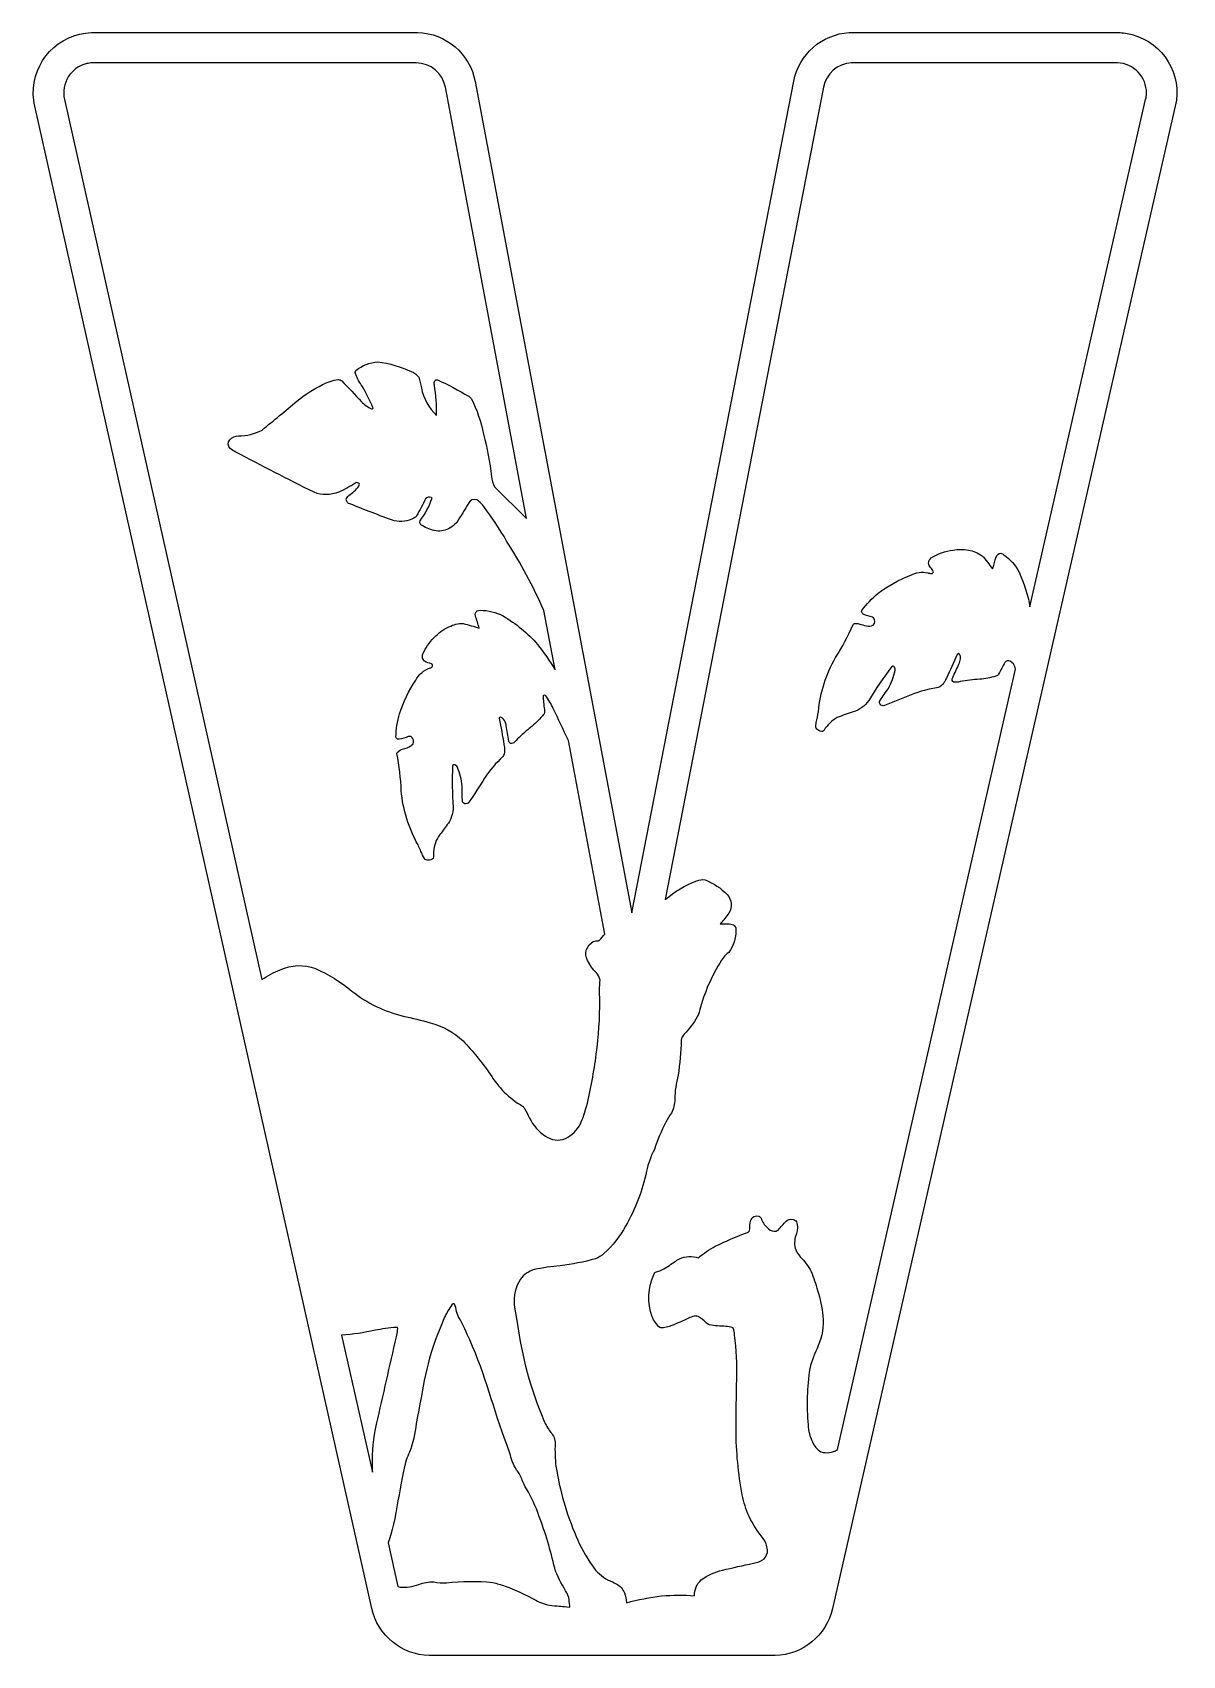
# Model space of a CAD drawing. Extents: x 0 to 1631, y -1 to 1036.
# Drawn here: x 355 to 717, y 525 to 1036 of the extents above; entities that cross this region are included whole.
import ezdxf

# ---------------------------------------------------------------- set-up
doc = ezdxf.new("R2010")
doc.units = 0
doc.header["$MEASUREMENT"] = 0
doc.layers.add('Layer 1', color=7, linetype='Continuous', lineweight=0)

msp = doc.modelspace()

# ---------------------------------------------------------------- linework, layer by layer
at = {"layer": 'Layer 1', "color": 1, "lineweight": 25, "true_color": 0xff0000}
for points, knots in [([(611.89, 1035.59), (603.25, 1035.07), (596.05, 1028.77), (594.41, 1020.26), (594.41, 1020.26), (543.52, 758.91), (543.52, 758.91), (543.52, 758.91), (494.33, 1020.17), (494.33, 1020.17), (492.68, 1028.93), (485.15, 1035.36), (476.24, 1035.61), (476.24, 1035.61), (373.76, 1035.61), (373.76, 1035.61), (363.36, 1035.21), (355.22, 1026.53), (355.48, 1016.13), (355.51, 1014.91), (355.66, 1013.68), (355.93, 1012.48), (355.93, 1012.48), (461.81, 540.16), (461.81, 540.16), (463.77, 531.69), (471.2, 525.61), (479.89, 525.38), (479.89, 525.38), (588.58, 525.38), (588.58, 525.38), (597.26, 525.6), (604.68, 531.68), (606.61, 540.14), (606.61, 540.14), (714.32, 1012.44), (714.32, 1012.44), (716.59, 1022.37), (710.6, 1032.31), (700.76, 1034.96), (699.35, 1035.31), (697.91, 1035.53), (696.45, 1035.61), (696.45, 1035.61), (612.37, 1035.61), (612.37, 1035.61), (612.37, 1035.61), (611.89, 1035.59), (611.89, 1035.59)], [0, 0, 0, 0, 1, 1, 1, 2, 2, 2, 3, 3, 3, 4, 4, 4, 5, 5, 5, 6, 6, 6, 7, 7, 7, 8, 8, 8, 9, 9, 9, 10, 10, 10, 11, 11, 11, 12, 12, 12, 13, 13, 13, 14, 14, 14, 15, 15, 15, 16, 16, 16, 16]), ([(475.81, 1026.07), (480.3, 1026.02), (484.13, 1022.8), (484.95, 1018.38), (484.95, 1018.38), (510.46, 882.86), (510.46, 882.86), (510.46, 882.86), (500.43, 892.75), (500.43, 892.75), (499.87, 893.75), (499.52, 894.87), (499.41, 896.01), (498.94, 900.52), (498.11, 904.97), (496.94, 909.35), (496.19, 913.2), (494.91, 916.94), (493.13, 920.44), (492.93, 920.77), (492.65, 921.05), (492.32, 921.25), (489.13, 923.14), (485.84, 924.86), (482.47, 926.4), (482.15, 926.51), (481.8, 926.36), (481.63, 926.06), (481.44, 925.66), (481.39, 925.2), (481.5, 924.77), (482.05, 921.61), (482.29, 918.4), (482.2, 915.2), (479.75, 917.54), (478.08, 920.58), (477.42, 923.91), (477.22, 925.02), (476.96, 926.13), (476.65, 927.22), (476.01, 928), (475.19, 928.62), (474.26, 929.01), (470.94, 930.59), (467.38, 931.61), (463.72, 932.03), (461.21, 931.9), (458.81, 930.97), (456.87, 929.37), (456.63, 928.98), (456.6, 928.5), (456.78, 928.08), (457.33, 926.78), (458.02, 925.55), (458.84, 924.41), (460.11, 922.25), (461.24, 920.01), (462.22, 917.72), (462.28, 917.61), (462.27, 917.47), (462.2, 917.38), (462.06, 917.27), (461.89, 917.26), (461.72, 917.31), (460.54, 917.83), (459.49, 918.6), (458.62, 919.55), (456.58, 921.76), (454.51, 923.94), (452.4, 926.08), (452.11, 926.34), (451.73, 926.48), (451.34, 926.47), (449.58, 926.27), (447.88, 925.74), (446.33, 924.9), (443.46, 923.5), (440.77, 921.77), (438.32, 919.73), (434.7, 916.66), (431.04, 913.63), (427.35, 910.64), (425.09, 909.39), (422.55, 908.77), (419.98, 908.85), (418.92, 908.77), (417.93, 908.32), (417.19, 907.58), (416.54, 906.76), (416.59, 905.59), (417.3, 904.84), (417.86, 904.4), (418.47, 904.02), (419.11, 903.72), (427.25, 899.39), (435.45, 895.17), (443.7, 891.05), (446.2, 890.08), (448.97, 890.11), (451.45, 891.14), (453.33, 891.95), (455.14, 892.92), (456.85, 894.04), (457.2, 894.17), (457.6, 894.08), (457.87, 893.81), (457.87, 893.81), (457.94, 893.61), (457.94, 893.61), (457.94, 893.4), (457.89, 893.18), (457.78, 893), (456.9, 891.84), (455.84, 890.85), (454.63, 890.05), (454.15, 889.75), (453.85, 889.23), (453.83, 888.67), (453.93, 888.05), (454.39, 887.56), (454.99, 887.42), (459.59, 885.55), (464.22, 883.79), (468.89, 882.11), (470.99, 881.59), (473.21, 881.88), (475.1, 882.93), (475.4, 883.14), (475.68, 883.38), (475.92, 883.66), (476.94, 885.4), (477.88, 887.19), (478.73, 889.03), (479.14, 889.55), (479.85, 889.73), (480.45, 889.46), (480.6, 889.43), (480.72, 889.33), (480.77, 889.19), (479.88, 886.66), (478.61, 884.28), (477.01, 882.14), (476.81, 881.54), (477.08, 880.88), (477.64, 880.59), (479.03, 879.8), (480.53, 879.23), (482.09, 878.92), (483.6, 878.72), (485.13, 879.05), (486.42, 879.85), (487.17, 880.29), (487.85, 880.85), (488.44, 881.5), (489.79, 883.54), (491.07, 885.62), (492.29, 887.74), (492.72, 888.64), (493.76, 889.07), (494.7, 888.73), (495.01, 888.63), (495.28, 888.45), (495.51, 888.21), (496.07, 887.7), (496.58, 887.14), (497.05, 886.56), (499.64, 883.08), (502.04, 879.46), (504.22, 875.72), (508.67, 868.74), (512.58, 861.43), (515.92, 853.86), (515.92, 853.86), (519.44, 835.22), (519.44, 835.22), (517.8, 838.01), (515.96, 840.68), (513.95, 843.22), (510.83, 846.77), (507.18, 849.8), (503.11, 852.2), (500.88, 853.37), (498.39, 853.97), (495.88, 853.97), (495.58, 853.93), (495.28, 853.88), (494.99, 853.81), (494.46, 853.47), (494.2, 852.81), (494.38, 852.2), (494.82, 850.95), (495.23, 849.69), (495.6, 848.41), (495.6, 848.41), (495.58, 848.3), (495.58, 848.3), (493.94, 848.89), (492.28, 849.39), (490.59, 849.82), (489.03, 849.84), (487.49, 849.48), (486.1, 848.78), (484.32, 847.98), (482.72, 846.82), (481.41, 845.38), (479.9, 843.84), (478.68, 842.04), (477.82, 840.07), (477.57, 839.3), (477.81, 838.45), (478.44, 837.94), (479.13, 837.61), (479.85, 837.35), (480.59, 837.14), (480.7, 837.08), (480.8, 837.01), (480.89, 836.92), (480.95, 836.82), (480.97, 836.7), (480.95, 836.58), (480.95, 836.58), (480.93, 836.42), (480.93, 836.42), (480.79, 836.11), (480.5, 835.89), (480.16, 835.83), (478.22, 835.19), (476.6, 833.81), (475.65, 832), (473.51, 828.71), (471.8, 825.17), (470.57, 821.45), (469.83, 819.06), (469.45, 816.56), (469.43, 814.06), (469.43, 814.06), (469.55, 813.83), (469.55, 813.83), (469.73, 813.53), (470.08, 813.36), (470.43, 813.42), (471.42, 813.59), (472.39, 813.87), (473.31, 814.26), (473.75, 814.4), (474.23, 814.26), (474.51, 813.9), (475.05, 813.41), (475.17, 812.61), (474.79, 812), (474.13, 811.19), (473.2, 810.67), (472.18, 810.52), (471.28, 810.33), (470.45, 809.89), (469.8, 809.25), (469.8, 809.25), (469.73, 809.05), (469.73, 809.05), (469.73, 809.05), (469.71, 808.89), (469.71, 808.89), (470.48, 805.05), (470.95, 801.15), (471.11, 797.23), (471.63, 791.25), (473.43, 785.44), (476.37, 780.2), (476.89, 779.14), (477.37, 778.05), (477.82, 776.96), (477.82, 776.96), (478.39, 775.89), (478.39, 775.89), (478.7, 775.55), (479.13, 775.36), (479.59, 775.37), (480.16, 775.34), (480.71, 775.56), (481.11, 775.96), (481.24, 776.65), (481.29, 777.35), (481.25, 778.05), (481.33, 780.02), (482.04, 781.91), (483.27, 783.44), (484.12, 784.66), (485, 785.86), (485.92, 787.03), (486.91, 788.53), (487.41, 790.29), (487.37, 792.08), (487.09, 796.39), (487.04, 800.7), (487.21, 805.01), (487.21, 805.01), (487.35, 805.26), (487.35, 805.26), (487.35, 805.26), (487.53, 805.37), (487.53, 805.37), (488.07, 805.43), (488.57, 805.11), (488.75, 804.6), (489.52, 802.72), (490.03, 800.75), (490.27, 798.73), (490.27, 797.21), (490.27, 795.69), (490.3, 794.17), (490.27, 793.69), (490.6, 793.26), (491.07, 793.15), (491.55, 793.04), (492.05, 793.21), (492.34, 793.6), (494.08, 796.08), (495.73, 798.63), (497.28, 801.22), (498.93, 803.65), (500.83, 805.89), (502.95, 807.91), (503.37, 808.45), (503.59, 809.12), (503.56, 809.8), (503.56, 810.47), (503.5, 811.15), (503.38, 811.81), (502.92, 814.52), (502.43, 817.22), (501.88, 819.91), (501.89, 819.99), (501.89, 820.08), (501.91, 820.16), (501.91, 820.16), (501.98, 820.25), (501.98, 820.25), (502.15, 820.36), (502.36, 820.38), (502.54, 820.3), (503.1, 820.03), (503.52, 819.53), (503.7, 818.93), (503.88, 818.54), (504.01, 818.13), (504.08, 817.71), (504.39, 816.09), (504.67, 814.46), (504.92, 812.83), (504.92, 812.83), (505.04, 812.54), (505.04, 812.54), (505.16, 812.38), (505.3, 812.24), (505.45, 812.11), (505.91, 812.04), (506.37, 812.2), (506.69, 812.54), (507.34, 813.2), (507.99, 813.85), (508.64, 814.49), (509.78, 815.56), (510.97, 816.58), (512.2, 817.53), (513.53, 818.63), (514.74, 819.86), (515.83, 821.2), (515.83, 821.2), (515.97, 821.45), (515.97, 821.45), (516.09, 821.7), (516.14, 821.97), (516.13, 822.25), (515.95, 823.69), (515.79, 825.13), (515.65, 826.58), (515.66, 826.73), (515.69, 826.88), (515.72, 827.03), (515.72, 827.03), (515.83, 827.19), (515.83, 827.19), (515.83, 827.19), (515.99, 827.26), (515.99, 827.26), (515.99, 827.26), (516.31, 827.23), (516.31, 827.23), (516.31, 827.23), (516.53, 827.08), (516.53, 827.08), (517.45, 825.82), (518.22, 824.48), (518.85, 823.06), (520.47, 819.74), (522.05, 816.41), (523.61, 813.06), (523.61, 813.06), (535.06, 752.2), (535.06, 752.2), (534.52, 751.5), (533.94, 750.83), (533.32, 750.2), (533.32, 750.2), (533.18, 750.11), (533.18, 750.11), (533.18, 750.11), (533.02, 750.04), (533.02, 750.04), (532.47, 750.16), (531.9, 750.08), (531.39, 749.84), (530.45, 749.25), (529.72, 748.38), (529.32, 747.34), (528.94, 746.18), (529.06, 744.91), (529.64, 743.83), (530.35, 742.41), (531.28, 741.13), (532.41, 740.02), (532.9, 739.42), (533.28, 738.75), (533.54, 738.02), (533.54, 738.02), (533.56, 737.7), (533.56, 737.7), (533.41, 735.65), (533.38, 733.59), (533.5, 731.54), (533.52, 725.81), (533.14, 720.09), (532.36, 714.42), (531.66, 708.89), (530.66, 703.41), (529.35, 698), (528.83, 696.12), (528.17, 694.29), (527.37, 692.51), (526.33, 690.51), (524.68, 688.9), (522.66, 687.91), (520.6, 687.07), (518.25, 687.35), (516.44, 688.65), (514.28, 690.05), (512.54, 692.02), (511.43, 694.35), (510.88, 695.35), (510.35, 696.36), (509.84, 697.38), (509.67, 697.66), (509.44, 697.9), (509.19, 698.11), (505.01, 700.55), (501.52, 704.02), (499.05, 708.18), (496.48, 711.87), (493.63, 715.36), (490.52, 718.61), (487.58, 721.3), (484.05, 723.26), (480.21, 724.33), (477.39, 725.08), (474.55, 725.77), (471.7, 726.39), (465.82, 727.81), (460.33, 730.5), (455.6, 734.28), (452.09, 737.11), (448.23, 739.48), (444.13, 741.36), (440.54, 742.68), (436.57, 742.55), (433.08, 740.99), (431.04, 740.18), (429.1, 739.14), (427.3, 737.89), (427.3, 737.89), (365.26, 1014.57), (365.26, 1014.57), (364.13, 1019.6), (367.25, 1024.61), (372.26, 1025.82), (372.82, 1025.95), (373.39, 1026.03), (373.96, 1026.07), (373.96, 1026.07), (475.81, 1026.07), (475.81, 1026.07)], [0, 0, 0, 0, 1, 1, 1, 2, 2, 2, 3, 3, 3, 4, 4, 4, 5, 5, 5, 6, 6, 6, 7, 7, 7, 8, 8, 8, 9, 9, 9, 10, 10, 10, 11, 11, 11, 12, 12, 12, 13, 13, 13, 14, 14, 14, 15, 15, 15, 16, 16, 16, 17, 17, 17, 18, 18, 18, 19, 19, 19, 20, 20, 20, 21, 21, 21, 22, 22, 22, 23, 23, 23, 24, 24, 24, 25, 25, 25, 26, 26, 26, 27, 27, 27, 28, 28, 28, 29, 29, 29, 30, 30, 30, 31, 31, 31, 32, 32, 32, 33, 33, 33, 34, 34, 34, 35, 35, 35, 36, 36, 36, 37, 37, 37, 38, 38, 38, 39, 39, 39, 40, 40, 40, 41, 41, 41, 42, 42, 42, 43, 43, 43, 44, 44, 44, 45, 45, 45, 46, 46, 46, 47, 47, 47, 48, 48, 48, 49, 49, 49, 50, 50, 50, 51, 51, 51, 52, 52, 52, 53, 53, 53, 54, 54, 54, 55, 55, 55, 56, 56, 56, 57, 57, 57, 58, 58, 58, 59, 59, 59, 60, 60, 60, 61, 61, 61, 62, 62, 62, 63, 63, 63, 64, 64, 64, 65, 65, 65, 66, 66, 66, 67, 67, 67, 68, 68, 68, 69, 69, 69, 70, 70, 70, 71, 71, 71, 72, 72, 72, 73, 73, 73, 74, 74, 74, 75, 75, 75, 76, 76, 76, 77, 77, 77, 78, 78, 78, 79, 79, 79, 80, 80, 80, 81, 81, 81, 82, 82, 82, 83, 83, 83, 84, 84, 84, 85, 85, 85, 86, 86, 86, 87, 87, 87, 88, 88, 88, 89, 89, 89, 90, 90, 90, 91, 91, 91, 92, 92, 92, 93, 93, 93, 94, 94, 94, 95, 95, 95, 96, 96, 96, 97, 97, 97, 98, 98, 98, 99, 99, 99, 100, 100, 100, 101, 101, 101, 102, 102, 102, 103, 103, 103, 104, 104, 104, 105, 105, 105, 106, 106, 106, 107, 107, 107, 108, 108, 108, 109, 109, 109, 110, 110, 110, 111, 111, 111, 112, 112, 112, 113, 113, 113, 114, 114, 114, 115, 115, 115, 116, 116, 116, 117, 117, 117, 118, 118, 118, 119, 119, 119, 120, 120, 120, 121, 121, 121, 122, 122, 122, 123, 123, 123, 124, 124, 124, 125, 125, 125, 126, 126, 126, 127, 127, 127, 128, 128, 128, 129, 129, 129, 130, 130, 130, 131, 131, 131, 132, 132, 132, 133, 133, 133, 134, 134, 134, 135, 135, 135, 136, 136, 136, 137, 137, 137, 138, 138, 138, 139, 139, 139, 140, 140, 140, 141, 141, 141, 142, 142, 142, 143, 143, 143, 144, 144, 144, 145, 145, 145, 146, 146, 146, 147, 147, 147, 148, 148, 148, 149, 149, 149, 150, 150, 150, 151, 151, 151, 152, 152, 152, 153, 153, 153, 154, 154, 154, 155, 155, 155, 156, 156, 156, 157, 157, 157, 158, 158, 158, 159, 159, 159, 160, 160, 160, 161, 161, 161, 162, 162, 162, 163, 163, 163, 163]), ([(696.16, 1026.07), (701.3, 1025.87), (705.34, 1021.61), (705.25, 1016.48), (705.27, 1015.82), (705.19, 1015.17), (705, 1014.55), (705, 1014.55), (668.63, 855.04), (668.63, 855.04), (667.97, 858.79), (666.83, 862.45), (665.25, 865.92), (664.11, 868.12), (662.46, 870.02), (660.42, 871.43), (660.15, 871.64), (659.84, 871.8), (659.51, 871.89), (658.8, 871.87), (658.2, 871.39), (657.99, 870.71), (657.69, 869.55), (657.35, 868.4), (657, 867.26), (657, 867.16), (656.92, 867.09), (656.84, 867.03), (655.84, 868.45), (654.76, 869.81), (653.62, 871.11), (652.35, 872.03), (650.88, 872.62), (649.33, 872.84), (647.73, 873.17), (646.07, 873.19), (644.46, 872.88), (642.01, 872.55), (639.67, 871.71), (637.56, 870.43), (637.09, 870.01), (636.8, 869.41), (636.75, 868.78), (636.82, 868.27), (637.06, 867.8), (637.43, 867.44), (637.83, 867.06), (638.13, 866.57), (638.29, 866.03), (638.23, 865.74), (637.96, 865.52), (637.65, 865.54), (637.27, 865.56), (636.9, 865.64), (636.54, 865.76), (634.72, 866.15), (632.83, 865.9), (631.17, 865.06), (627.54, 863.57), (624.11, 861.64), (620.96, 859.3), (619.02, 857.73), (617.28, 855.91), (615.81, 853.88), (615.81, 853.88), (615.77, 853.72), (615.77, 853.72), (615.72, 853.32), (615.93, 852.94), (616.29, 852.77), (617.19, 852.33), (618.14, 852.02), (619.13, 851.84), (619.13, 851.84), (619.53, 851.61), (619.53, 851.61), (620.1, 850.93), (620.03, 849.93), (619.38, 849.34), (618.76, 848.94), (618, 848.83), (617.29, 849.03), (616.5, 849.28), (615.71, 849.5), (614.91, 849.71), (614.46, 849.81), (614, 849.84), (613.55, 849.8), (613.37, 849.73), (613.21, 849.63), (613.09, 849.48), (611.51, 845.89), (609.67, 842.42), (607.58, 839.09), (604.57, 833.9), (602.72, 828.11), (602.19, 822.13), (602, 820.96), (601.77, 819.79), (601.48, 818.64), (601.48, 818.64), (601.35, 817.46), (601.35, 817.46), (601.35, 817.46), (601.37, 817.26), (601.37, 817.26), (601.51, 816.77), (601.85, 816.36), (602.32, 816.17), (602.57, 816.04), (602.84, 815.94), (603.12, 815.9), (603.12, 815.9), (603.48, 815.9), (603.48, 815.9), (603.67, 815.97), (603.83, 816.1), (603.95, 816.26), (604.98, 817.89), (606.38, 819.25), (608.04, 820.23), (609.7, 820.92), (611.4, 821.51), (613.14, 822), (615.12, 822.61), (616.83, 823.88), (617.99, 825.6), (620.22, 829.29), (622.65, 832.86), (625.25, 836.31), (625.38, 836.39), (625.54, 836.42), (625.7, 836.42), (625.7, 836.42), (625.91, 836.31), (625.91, 836.31), (626.2, 835.97), (626.34, 835.53), (626.29, 835.08), (625.83, 833.1), (625.12, 831.18), (624.16, 829.39), (623.31, 828.14), (622.44, 826.89), (621.57, 825.65), (621.57, 825.65), (621.42, 825.31), (621.42, 825.31), (621.28, 824.73), (621.63, 824.16), (622.19, 823.99), (622.43, 823.92), (622.7, 823.92), (622.94, 824.01), (625.77, 825.08), (628.58, 826.22), (631.35, 827.44), (634.08, 828.48), (636.92, 829.24), (639.81, 829.68), (640.61, 829.98), (641.28, 830.56), (641.69, 831.32), (641.96, 831.73), (642.2, 832.17), (642.39, 832.63), (643.52, 835.09), (644.64, 837.56), (645.75, 840.02), (645.83, 840.16), (645.93, 840.29), (646.07, 840.36), (646.19, 840.37), (646.31, 840.34), (646.41, 840.27), (646.78, 839.85), (646.92, 839.28), (646.79, 838.73), (646.72, 838.16), (646.57, 837.6), (646.34, 837.08), (645.69, 835.66), (645.04, 834.26), (644.37, 832.86), (644.2, 832.55), (644.13, 832.2), (644.18, 831.86), (644.27, 831.64), (644.46, 831.47), (644.68, 831.38), (645.36, 831.26), (646.06, 831.33), (646.7, 831.57), (648.75, 831.92), (650.82, 832.16), (652.89, 832.29), (654.61, 832.46), (656.31, 832.77), (657.97, 833.22), (658.32, 833.35), (658.61, 833.59), (658.81, 833.9), (659.43, 835.14), (660.08, 836.36), (660.78, 837.55), (661.15, 838.11), (661.88, 838.28), (662.46, 837.96), (663.25, 837.54), (663.8, 836.79), (664, 835.92), (664, 835.92), (664.14, 835.42), (664.14, 835.42), (664.14, 835.42), (608.2, 590.1), (608.2, 590.1), (606.63, 589.14), (604.72, 588.89), (602.96, 589.42), (601.77, 590.17), (600.84, 591.26), (600.28, 592.55), (599.49, 594.22), (599.04, 596.03), (598.94, 597.88), (598.43, 603.79), (598.61, 609.74), (599.46, 615.61), (600.14, 618.08), (601.04, 620.49), (602.14, 622.8), (603.37, 625.74), (603.86, 628.94), (603.57, 632.12), (603.32, 634.85), (602.77, 637.54), (601.91, 640.15), (601.32, 642.17), (600.65, 644.17), (599.9, 646.13), (598.98, 647.83), (597.84, 649.38), (596.49, 650.76), (595.77, 651.54), (595.21, 652.44), (594.84, 653.44), (594.54, 654.97), (594.69, 656.56), (595.27, 658.02), (595.72, 659.22), (595.72, 660.55), (595.27, 661.76), (595.01, 662.12), (594.64, 662.4), (594.2, 662.48), (593.43, 662.7), (592.6, 662.49), (592.03, 661.94), (591.16, 661.03), (590.31, 660.1), (589.49, 659.15), (589.18, 658.83), (588.72, 658.68), (588.28, 658.77), (587.43, 658.86), (586.63, 659.27), (586.04, 659.9), (585.19, 660.72), (584.55, 661.73), (584.18, 662.85), (583.98, 663.1), (583.75, 663.33), (583.5, 663.53), (582.43, 663.88), (581.27, 663.3), (580.91, 662.24), (580.71, 661.14), (580.59, 660.04), (580.55, 658.92), (580.55, 658.92), (580.44, 658.74), (580.44, 658.74), (580.29, 658.61), (580.12, 658.49), (579.94, 658.4), (576.49, 657.09), (573.1, 655.64), (569.78, 654.05), (567.88, 653.02), (566.09, 651.78), (564.45, 650.38), (562.53, 651.05), (560.42, 650.96), (558.56, 650.13), (557.45, 649.48), (556.38, 648.78), (555.36, 648.02), (555.36, 648.02), (553.61, 646.91), (553.61, 646.91), (552.77, 646.52), (551.89, 646.18), (551, 645.91), (550.83, 645.77), (550.68, 645.6), (550.57, 645.41), (548.58, 641.16), (548.36, 636.29), (549.94, 631.87), (550.46, 630.57), (551.29, 629.41), (552.36, 628.51), (552.36, 628.51), (552.68, 628.42), (552.68, 628.42), (553.85, 628.39), (555.01, 628.62), (556.08, 629.08), (557.87, 629.81), (559.63, 630.6), (561.37, 631.44), (561.93, 631.7), (562.52, 631.92), (563.11, 632.1), (563.55, 632.18), (563.99, 632.12), (564.38, 631.92), (565.27, 631.42), (566.08, 630.79), (566.79, 630.06), (567.13, 629.76), (567.51, 629.51), (567.92, 629.31), (569.63, 629.06), (571.35, 628.91), (573.07, 628.85), (573.81, 628.8), (574.54, 628.65), (575.25, 628.4), (575.25, 628.4), (575.4, 628.26), (575.4, 628.26), (575.68, 627.61), (575.83, 626.91), (575.84, 626.2), (576.4, 621.57), (576.62, 616.91), (576.52, 612.25), (576.41, 606.92), (576.33, 601.6), (576.29, 596.27), (576.35, 589.44), (576.99, 582.63), (578.19, 575.9), (578.71, 573.57), (579.44, 571.28), (580.37, 569.08), (581.62, 566.65), (583.09, 564.35), (584.77, 562.21), (585.55, 561.16), (586.04, 559.92), (586.2, 558.62), (586.22, 557.53), (585.8, 556.48), (585.02, 555.72), (584.03, 555.06), (582.92, 554.6), (581.75, 554.38), (578.49, 553.67), (575.26, 552.97), (572, 552.25), (569.61, 551.67), (567.36, 550.62), (565.38, 549.17), (563.95, 547.92), (563.17, 546.09), (563.27, 544.2), (559.82, 544.4), (556.36, 544.38), (552.91, 544.13), (549.19, 543.68), (545.52, 542.95), (541.91, 541.96), (541.74, 543.02), (541.52, 544.07), (541.23, 545.11), (540.72, 546.32), (539.81, 547.32), (538.64, 547.92), (537.85, 548.4), (537.02, 548.8), (536.15, 549.12), (534.13, 550.16), (532.41, 551.71), (531.16, 553.61), (529.1, 556.47), (527.38, 559.57), (526.06, 562.84), (523.01, 569.89), (520.88, 577.3), (519.71, 584.88), (519.43, 587.24), (519.34, 589.61), (519.46, 591.98), (519.47, 593.3), (518.96, 594.58), (518.05, 595.54), (517.18, 596.68), (516.45, 597.93), (515.9, 599.26), (511.75, 609.1), (508.93, 619.45), (507.53, 630.03), (507.53, 630.03), (506.62, 635.5), (506.62, 635.5), (506.29, 638.39), (506.98, 641.3), (508.57, 643.73), (509.65, 645.16), (511.16, 646.2), (512.88, 646.7), (515.57, 647.28), (518.3, 647.67), (521.05, 647.86), (524.79, 648.35), (528.5, 649.1), (532.14, 650.1), (533.11, 650.49), (534.01, 651.05), (534.79, 651.76), (537.52, 654.24), (539.82, 657.16), (541.59, 660.4), (544.68, 665.75), (546.9, 671.56), (548.15, 677.61), (548.67, 680.01), (549.51, 682.33), (550.64, 684.5), (551.61, 687.44), (552.82, 690.28), (554.27, 693.01), (554.81, 694), (555.39, 694.98), (555.99, 695.93), (556.67, 697.28), (557.03, 698.77), (557.04, 700.29), (557.08, 702.82), (557.43, 705.34), (558.08, 707.79), (558.66, 711.43), (558.99, 715.11), (559.05, 718.79), (559.19, 719.5), (559.51, 720.16), (559.98, 720.7), (561.59, 722.33), (562.98, 724.16), (564.13, 726.14), (564.62, 727.11), (564.96, 728.15), (565.13, 729.22), (566.71, 734.77), (569.14, 740.05), (572.34, 744.85), (572.81, 745.44), (573.37, 745.96), (574, 746.39), (575.7, 748.62), (576.48, 751.42), (576.18, 754.21), (576.18, 754.21), (576.06, 754.44), (576.06, 754.44), (575.76, 754.95), (575.23, 755.28), (574.63, 755.33), (574.3, 755.39), (573.95, 755.42), (573.61, 755.42), (573.61, 755.42), (571.35, 755.42), (571.35, 755.42), (572.34, 756.47), (573.25, 757.6), (574.07, 758.79), (575.18, 760.63), (574.95, 762.99), (573.5, 764.58), (571.57, 766.62), (569.21, 768.19), (566.58, 769.18), (565.69, 769.4), (564.75, 769.31), (563.93, 768.91), (560.31, 767.55), (556.96, 765.55), (554.04, 763.01), (554.04, 763.01), (603.77, 1018.45), (603.77, 1018.45), (604.62, 1022.69), (608.23, 1025.83), (612.55, 1026.07), (612.55, 1026.07), (696.16, 1026.07), (696.16, 1026.07)], [0, 0, 0, 0, 1, 1, 1, 2, 2, 2, 3, 3, 3, 4, 4, 4, 5, 5, 5, 6, 6, 6, 7, 7, 7, 8, 8, 8, 9, 9, 9, 10, 10, 10, 11, 11, 11, 12, 12, 12, 13, 13, 13, 14, 14, 14, 15, 15, 15, 16, 16, 16, 17, 17, 17, 18, 18, 18, 19, 19, 19, 20, 20, 20, 21, 21, 21, 22, 22, 22, 23, 23, 23, 24, 24, 24, 25, 25, 25, 26, 26, 26, 27, 27, 27, 28, 28, 28, 29, 29, 29, 30, 30, 30, 31, 31, 31, 32, 32, 32, 33, 33, 33, 34, 34, 34, 35, 35, 35, 36, 36, 36, 37, 37, 37, 38, 38, 38, 39, 39, 39, 40, 40, 40, 41, 41, 41, 42, 42, 42, 43, 43, 43, 44, 44, 44, 45, 45, 45, 46, 46, 46, 47, 47, 47, 48, 48, 48, 49, 49, 49, 50, 50, 50, 51, 51, 51, 52, 52, 52, 53, 53, 53, 54, 54, 54, 55, 55, 55, 56, 56, 56, 57, 57, 57, 58, 58, 58, 59, 59, 59, 60, 60, 60, 61, 61, 61, 62, 62, 62, 63, 63, 63, 64, 64, 64, 65, 65, 65, 66, 66, 66, 67, 67, 67, 68, 68, 68, 69, 69, 69, 70, 70, 70, 71, 71, 71, 72, 72, 72, 73, 73, 73, 74, 74, 74, 75, 75, 75, 76, 76, 76, 77, 77, 77, 78, 78, 78, 79, 79, 79, 80, 80, 80, 81, 81, 81, 82, 82, 82, 83, 83, 83, 84, 84, 84, 85, 85, 85, 86, 86, 86, 87, 87, 87, 88, 88, 88, 89, 89, 89, 90, 90, 90, 91, 91, 91, 92, 92, 92, 93, 93, 93, 94, 94, 94, 95, 95, 95, 96, 96, 96, 97, 97, 97, 98, 98, 98, 99, 99, 99, 100, 100, 100, 101, 101, 101, 102, 102, 102, 103, 103, 103, 104, 104, 104, 105, 105, 105, 106, 106, 106, 107, 107, 107, 108, 108, 108, 109, 109, 109, 110, 110, 110, 111, 111, 111, 112, 112, 112, 113, 113, 113, 114, 114, 114, 115, 115, 115, 116, 116, 116, 117, 117, 117, 118, 118, 118, 119, 119, 119, 120, 120, 120, 121, 121, 121, 122, 122, 122, 123, 123, 123, 124, 124, 124, 125, 125, 125, 126, 126, 126, 127, 127, 127, 128, 128, 128, 129, 129, 129, 130, 130, 130, 131, 131, 131, 132, 132, 132, 133, 133, 133, 134, 134, 134, 135, 135, 135, 136, 136, 136, 137, 137, 137, 138, 138, 138, 139, 139, 139, 140, 140, 140, 141, 141, 141, 142, 142, 142, 143, 143, 143, 144, 144, 144, 145, 145, 145, 146, 146, 146, 147, 147, 147, 148, 148, 148, 149, 149, 149, 150, 150, 150, 151, 151, 151, 152, 152, 152, 153, 153, 153, 154, 154, 154, 155, 155, 155, 156, 156, 156, 157, 157, 157, 158, 158, 158, 159, 159, 159, 160, 160, 160, 161, 161, 161, 162, 162, 162, 163, 163, 163, 164, 164, 164, 165, 165, 165, 166, 166, 166, 167, 167, 167, 168, 168, 168, 169, 169, 169, 170, 170, 170, 170]), ([(487.87, 635.84), (488.43, 634.51), (488.5, 632.54), (489.36, 631.38), (490.53, 629.17), (491.62, 626.92), (492.62, 624.63), (497.68, 613.33), (499.93, 603.01), (504.36, 591.45), (504.9, 589.79), (505.45, 588.11), (505.99, 586.44), (506.37, 585.49), (506.81, 584.56), (507.31, 583.65), (508.14, 582.77), (508.75, 581.69), (509.07, 580.52), (509.42, 579.55), (509.89, 578.62), (510.46, 577.76), (512.05, 575.06), (513.36, 572.21), (514.38, 569.25), (516.4, 563.91), (518.05, 558.44), (519.32, 552.88), (520.02, 550.34), (521.45, 548.05), (522.72, 545.74), (523.17, 544.82), (523.82, 543.88), (523.83, 542.88), (523.87, 542.26), (524.12, 541.26), (524.07, 540.63), (521.37, 540.83), (521.1, 540.86), (518.39, 541.12), (516.61, 541.34), (514.9, 541.91), (513.34, 542.79), (510.24, 544.47), (507.03, 545.95), (503.74, 547.22), (502.46, 547.66), (501.16, 548.04), (499.84, 548.35), (495.02, 548.81), (490.15, 548.78), (485.33, 548.24), (483.99, 548.15), (482.65, 548.23), (481.34, 548.51), (479.71, 548.59), (478.09, 548.33), (476.58, 547.72), (474.72, 546.99), (472.71, 546.72), (470.73, 546.92), (470.73, 546.92), (470.07, 547.08), (470.07, 547.08), (470.07, 547.08), (467, 560.79), (467, 560.79), (469.47, 567.01), (470.82, 581.23), (472.67, 586.79), (472.96, 587.63), (473.29, 588.46), (473.67, 589.26), (474.76, 592.19), (475.48, 595.25), (475.82, 598.36), (478.13, 609.92), (478.73, 617.46), (483.29, 628.33), (483.29, 628.33), (484.74, 631.76), (484.74, 631.76), (485.36, 633.1), (486.11, 634.38), (486.96, 635.59), (487.16, 635.8), (487.56, 636.16), (487.87, 635.84)], [0, 0, 0, 0, 1, 1, 1, 2, 2, 2, 3, 3, 3, 4, 4, 4, 5, 5, 5, 6, 6, 6, 7, 7, 7, 8, 8, 8, 9, 9, 9, 10, 10, 10, 11, 11, 11, 12, 12, 12, 13, 13, 13, 14, 14, 14, 15, 15, 15, 16, 16, 16, 17, 17, 17, 18, 18, 18, 19, 19, 19, 20, 20, 20, 21, 21, 21, 22, 22, 22, 23, 23, 23, 24, 24, 24, 25, 25, 25, 26, 26, 26, 27, 27, 27, 28, 28, 28, 29, 29, 29, 29]), ([(469.93, 628.51), (470.01, 628.24), (470.03, 627.95), (469.96, 627.68), (469.89, 626.96), (469.77, 626.26), (469.59, 625.57), (467.51, 616.46), (465.41, 607.21), (463.36, 598.1), (462.35, 593.85), (461.91, 589.48), (462.04, 585.11), (462.04, 585.11), (462.02, 582.98), (462.02, 582.98), (462.02, 582.98), (452.36, 626.07), (452.36, 626.07), (455.89, 626.33), (459.4, 626.87), (462.86, 627.65), (465.06, 628.04), (467.28, 628.34), (469.5, 628.54), (469.5, 628.54), (469.93, 628.51), (469.93, 628.51)], [0, 0, 0, 0, 1, 1, 1, 2, 2, 2, 3, 3, 3, 4, 4, 4, 5, 5, 5, 6, 6, 6, 7, 7, 7, 8, 8, 8, 9, 9, 9, 9])]:
    msp.add_open_spline(points, degree=3, knots=knots, dxfattribs=at)

doc.saveas('drawing.dxf')
